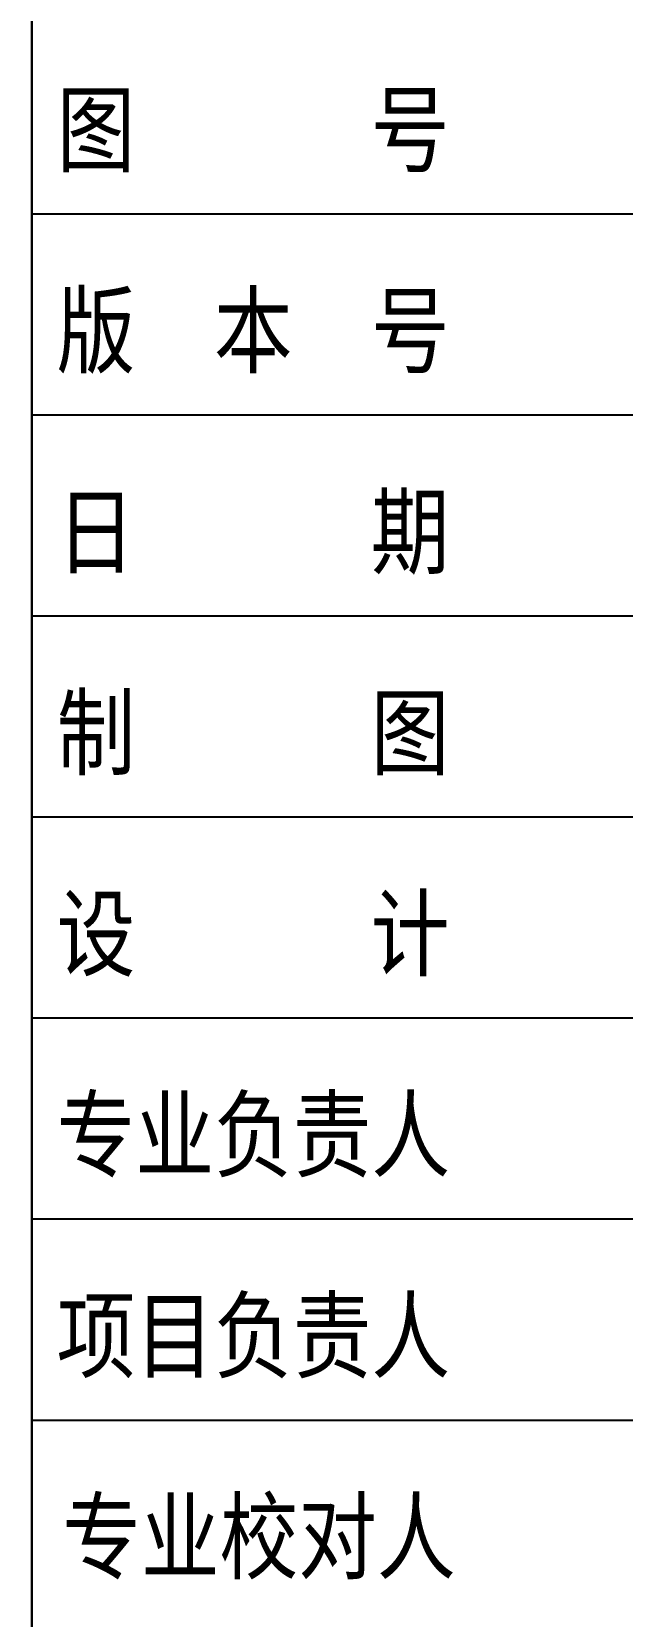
# Model space of a CAD drawing. Extents: x -1041549 to 749950, y -354245 to 17554.
# Drawn here: x 85973 to 90379, y -264510 to -252685 of the extents above; entities that cross this region are included whole.
import ezdxf

# ---------------------------------------------------------------- set-up
doc = ezdxf.new("R2010")
doc.units = 0
doc.header["$LTSCALE"] = 1000
doc.header["$MEASUREMENT"] = 0
doc.layers.add('14', color=1, linetype='Continuous')
doc.styles.add('宋体', font='')
doc.styles.get('宋体').set_extended_font_data('宋体')

# ---------------------------------------------------------------- blocks, each defined once
blk = doc.blocks.new('A$Ce58e362c')
at = {"layer": '14'}
for p, q in [((15730, 44126), (15730, 1076)), ((15730, 21056), (29680, 21056)), ((15730, 19556), (29680, 19556)), ((15730, 18056), (29680, 18056)), ((15730, 16556), (29680, 16556)), ((15730, 15056), (29680, 15056)), ((15730, 13556), (29680, 13556)), ((15730, 12056), (29680, 12056))]:
    blk.add_line(p, q, dxfattribs=at)
blk.add_lwpolyline([(15730, 1076), (15730, 87176)], dxfattribs=at)
at = {"layer": '14', "style": '宋体', "width": 0.82}
for s, p in [('图      号', (15916, 21424)), ('版  本  号', (15916, 19924)), ('日      期', (15916, 18424)), ('制      图', (15916, 16924)), ('设      计', (15916, 15424)), ('专业负责人', (15916, 13924)), ('项目负责人', (15916, 12424)), ('专业校对人', (15957, 10924, -37267))]:
    blk.add_text(s, height=525, dxfattribs=at).set_placement(p)

msp = doc.modelspace()

# ---------------------------------------------------------------- block references
msp.add_blockref('A$Ce58e362c', (70242.6, -275101.4))

doc.saveas('drawing.dxf')
